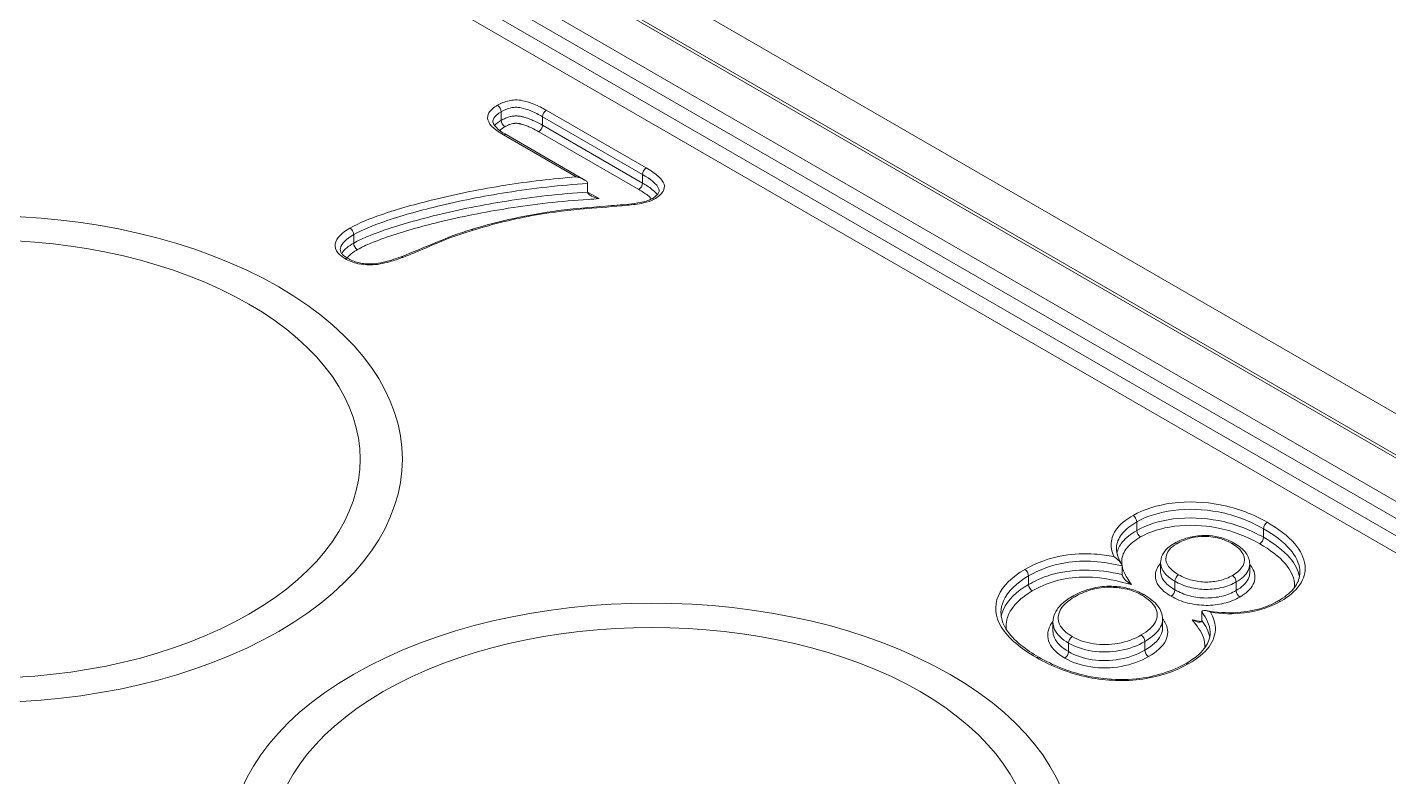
# Model space of a CAD drawing. Header units: inches. Extents: x 0.19 to 7.09, y 0.45 to 4.64.
# Drawn here: x 4.661 to 5.17, y 3.33 to 3.61 of the extents above; entities that cross this region are included whole.
import ezdxf

# ---------------------------------------------------------------- set-up
doc = ezdxf.new("R2010")
doc.units = ezdxf.units.IN
doc.header["$MEASUREMENT"] = 0

msp = doc.modelspace()

# ---------------------------------------------------------------- linework, layer by layer
at = {"color": 0, "linetype": 'Continuous', "lineweight": 0, "extrusion": (-1.66533e-16, 0.816497, 0.57735)}
for p, q in [((3.23024, 4.57025, -0.69193), (6.45915, 2.70604, -0.69193)), ((3.23221, 4.57045, -0.69193), (6.46112, 2.70624, -0.69193)), ((6.44523, 2.698, -0.69193), (3.21516, 4.56288, -0.69193)), ((3.21238, 4.55806, -0.69193), (6.44244, 2.69318, -0.69193)), ((6.44244, 2.68675, -0.69193), (3.21238, 4.55163, -0.69193)), ((3.2096, 4.54681, -0.69193), (6.43966, 2.68193, -0.69193)), ((6.89645, 2.47016, -0.69193), (3.33181, 4.5282, -0.69193)), ((4.83842, 3.5783, -0.69193), (4.83842, 3.57509, -0.69193)), ((4.89256, 3.5573, -0.69193), (4.85524, 3.57884, -0.69193)), ((4.85384, 3.57643, -0.69193), (4.89116, 3.55488, -0.69193)), ((4.85384, 3.57643, -0.69193), (4.85384, 3.57322, -0.69193)), ((4.89116, 3.55167, -0.69193), (4.85384, 3.57322, -0.69193)), ((4.8393, 3.56964, -0.69193), (4.86646, 3.55396, -0.69193)), ((4.86944, 3.5529, -0.69193), (4.84028, 3.56974, -0.69193)), ((4.85245, 3.57081, -0.69193), (4.88977, 3.54926, -0.69193)), ((4.89116, 3.55488, -0.69193), (4.89116, 3.55167, -0.69193)), ((4.87069, 3.55152, -0.69193), (4.87069, 3.5483, -0.69193)), ((4.87496, 3.54584, -0.69193), (4.87069, 3.5483, -0.69193)), ((4.78335, 3.53244, -0.69193), (4.78335, 3.52923, -0.69193)), ((5.07565, 3.42517, -0.69193), (5.07565, 3.42195, -0.69193)), ((5.12295, 3.42262, -0.69193), (5.12295, 3.41941, -0.69193)), ((5.07021, 3.40871, -0.69193), (5.07021, 3.40549, -0.69193)), ((5.08455, 3.40992, -0.69193), (5.08455, 3.40671, -0.69193)), ((5.11783, 3.4094, -0.69193), (5.11783, 3.40618, -0.69193)), ((5.03528, 3.405, -0.69193), (5.03528, 3.40179, -0.69193)), ((5.0899, 3.40302, -0.69193), (5.0899, 3.39981, -0.69193)), ((5.11277, 3.40276, -0.69193), (5.11277, 3.39954, -0.69193)), ((5.09994, 3.39154, -0.69193), (5.09994, 3.38832, -0.69193)), ((5.04435, 3.38774, -0.69193), (5.04435, 3.38452, -0.69193)), ((5.08528, 3.38884, -0.69193), (5.08528, 3.38563, -0.69193)), ((5.05018, 3.37994, -0.69193), (5.05018, 3.37673, -0.69193)), ((5.07869, 3.38054, -0.69193), (5.07869, 3.37732, -0.69193))]:
    msp.add_line(p, q, dxfattribs=at)
at = {"color": 0, "linetype": 'Continuous', "lineweight": 0}
for centre, major_axis, start_param, end_param in [((4.83703, 3.57911, -0.69193), (-0.00098, 0.0017), -2.356194, -0.785398), ((4.83982, 3.57428, -0.69193), (0.00098, -0.0017), -2.356194, -0.785398), ((4.8393, 3.56803, -0.69193), (0.00098, 0.0017), 0, 0.785398), ((4.64405, 3.4486, -0.69193), (0.15748, 0), -2.356194, 3.926991), ((4.64405, 3.4486, -0.69193), (0.14173, 0), -2.356194, 3.926991), ((4.78196, 3.53324, -0.69193), (-0.00098, 0.0017), -2.356194, -0.785398), ((4.78474, 3.52842, -0.69193), (0.00098, -0.0017), -2.356194, -0.785398), ((4.78008, 3.52187, -0.69193), (0.00098, 0.0017), 0.001012, 0.785398), ((5.07426, 3.42597, -0.69193), (-0.00098, 0.0017), -2.356194, -0.785398), ((5.07704, 3.42115, -0.69193), (0.00098, -0.0017), -2.356194, -0.785398), ((5.11119, 3.41546, -0.69193), (0.00098, 0.0017), 0.000743, 0.785398), ((5.03389, 3.40581, -0.69193), (-0.00098, 0.0017), -2.356194, -0.785398), ((5.09129, 3.40382, -0.69193), (-0.00098, -0.0017), -2.356194, -0.785398), ((5.11138, 3.40356, -0.69193), (-0.00098, 0.0017), -2.356194, -0.785398), ((4.8946, 3.30395, -0.69193), (0.15748, 0), -2.356194, 3.926991), ((5.03667, 3.40098, -0.69193), (0.00098, -0.0017), -2.356194, -0.785398), ((5.07756, 3.39619, -0.69193), (0.00098, 0.0017), 0.000733, 0.785398), ((4.8946, 3.30395, -0.69193), (0.14173, 0), -2.356194, 3.926991), ((5.05158, 3.38074, -0.69193), (-0.00098, -0.0017), -2.356194, -0.785398), ((5.0773, 3.38134, -0.69193), (-0.00098, 0.0017), -2.356194, -0.785398), ((5.03817, 3.37293, -0.69193), (0.00098, 0.0017), 0.006207, 0.785398)]:
    msp.add_ellipse(centre, major_axis=major_axis, ratio=0.57735, start_param=start_param, end_param=end_param, dxfattribs=at)
at = {"color": 0, "linetype": 'Continuous', "lineweight": 0, "extrusion": (-6.83926e-17, 1.03585e-16, -1)}
for centre, major_axis in [((4.85524, 3.57723, -0.69193), (0.00098, 0.0017)), ((4.85245, 3.57241, -0.69193), (-0.00098, -0.0017)), ((4.89256, 3.55569, -0.69193), (0.00098, 0.0017)), ((4.88977, 3.55087, -0.69193), (-0.00098, -0.0017))]:
    msp.add_ellipse(centre, major_axis=major_axis, ratio=0.57735, start_param=-2.356194, end_param=-0.785398, dxfattribs=at)
at = {"color": 0, "linetype": 'Continuous', "lineweight": 0, "extrusion": (1.68259e-16, 9.71445e-17, -1)}
msp.add_ellipse((4.89547, 3.54402, -0.69193), major_axis=(-0.00098, 0.0017), ratio=0.57735, start_param=0.004984, end_param=0.785398, dxfattribs=at)
at = {"color": 0, "linetype": 'Continuous', "lineweight": 0, "extrusion": (4.56936e-17, -4.19995e-17, -1)}
msp.add_ellipse((4.80173, 3.52233, -0.69193), major_axis=(-0.0007, 0.00184), ratio=0.449559, start_param=0.000482, end_param=0.702788, dxfattribs=at)
at = {"color": 0, "linetype": 'Continuous', "lineweight": 0, "extrusion": (2.77556e-17, 4.80741e-17, -1)}
msp.add_ellipse((5.12434, 3.42343, -0.69193), major_axis=(0.00098, 0.0017), ratio=0.57735, start_param=-2.356194, end_param=-0.785398, dxfattribs=at)
at = {"color": 0, "linetype": 'Continuous', "lineweight": 0, "extrusion": (1.84859e-16, 2.34926e-16, -1)}
for centre, start_param in [((5.09058, 3.41542, -0.69193), 0.006171), ((5.12946, 3.39395, -0.69193), 0.006331)]:
    msp.add_ellipse(centre, major_axis=(-0.00098, 0.0017), ratio=0.57735, start_param=start_param, end_param=0.785398, dxfattribs=at)
at = {"color": 0, "linetype": 'Continuous', "lineweight": 0, "extrusion": (-3.71854e-18, -6.19519e-17, -1)}
msp.add_ellipse((5.12155, 3.4186, -0.69193), major_axis=(-0.00098, -0.0017), ratio=0.57735, start_param=-2.356194, end_param=-0.785398, dxfattribs=at)
at = {"color": 0, "linetype": 'Continuous', "lineweight": 0, "extrusion": (-1.03585e-16, 6.83926e-17, -1)}
msp.add_ellipse((5.05248, 3.3956, -0.69193), major_axis=(-0.00098, 0.0017), ratio=0.57735, start_param=0.000705, end_param=0.785398, dxfattribs=at)
at = {"color": 0, "linetype": 'Continuous', "lineweight": 0, "extrusion": (-8.32667e-17, -1.44222e-16, -1)}
msp.add_ellipse((5.08851, 3.399, -0.69193), major_axis=(-0.00098, -0.0017), ratio=0.57735, start_param=-2.356194, end_param=-0.785398, dxfattribs=at)
at = {"color": 0, "linetype": 'Continuous', "lineweight": 0, "extrusion": (2.64407e-16, 1.52656e-16, -1)}
for centre in [(5.11417, 3.39874, -0.69193), (5.08008, 3.37652, -0.69193)]:
    msp.add_ellipse(centre, major_axis=(-0.00098, 0.0017), ratio=0.57735, start_param=-2.356194, end_param=-0.785398, dxfattribs=at)
at = {"color": 0, "linetype": 'Continuous', "lineweight": 0, "extrusion": (-8.87111e-17, 1.79415e-16, -1)}
msp.add_ellipse((5.04879, 3.37592, -0.69193), major_axis=(-0.00098, -0.0017), ratio=0.57735, start_param=-2.356194, end_param=-0.785398, dxfattribs=at)
at = {"color": 0, "linetype": 'Continuous', "lineweight": 0, "extrusion": (2.88444e-16, 1.66533e-16, -1)}
msp.add_ellipse((5.09505, 3.37064, -0.69193), major_axis=(-0.00098, 0.0017), ratio=0.57735, start_param=0.006309, end_param=0.785398, dxfattribs=at)
at = {"color": 0, "linetype": 'Continuous', "lineweight": 0}
for points, knots in [([(4.83703, 3.58071, -0.69193), (4.83563, 3.57991, -0.69193), (4.83355, 3.57823, -0.69193), (4.83324, 3.57615, -0.69193), (4.83404, 3.5731, -0.69193), (4.83658, 3.57121, -0.69193), (4.8393, 3.56964, -0.69193)], [0, 0, 0, 0, 0.01506964, 0.02637188, 0.02637188, 0.0556972, 0.0556972, 0.0556972, 0.0556972]), ([(4.83532, 3.57453, -0.69193), (4.83532, 3.575, -0.69193), (4.8357, 3.57636, -0.69193), (4.83718, 3.57758, -0.69193), (4.83842, 3.5783, -0.69193)], [-0.02269533, -0.02269533, -0.02269533, -0.02269533, -0.01506964, 0, 0, 0, 0]), ([(4.85524, 3.57884, -0.69193), (4.85379, 3.57968, -0.69193), (4.85109, 3.58107, -0.69193), (4.84796, 3.58211, -0.69193), (4.84559, 3.58262, -0.69193), (4.84381, 3.58278, -0.69193), (4.84033, 3.58233, -0.69193), (4.83827, 3.58143, -0.69193), (4.83703, 3.58071, -0.69193)], [0, 0, 0, 0, 0.01558742, 0.02727798, 0.02727798, 0.03489044, 0.04059979, 0.0539216, 0.0539216, 0.0539216, 0.0539216]), ([(4.83842, 3.5783, -0.69193), (4.83953, 3.57894, -0.69193), (4.8413, 3.57969, -0.69193), (4.84387, 3.58001, -0.69193), (4.84514, 3.57989, -0.69193), (4.84707, 3.57948, -0.69193), (4.84988, 3.57856, -0.69193), (4.85245, 3.57723, -0.69193), (4.85384, 3.57643, -0.69193)], [-0.0539216, -0.0539216, -0.0539216, -0.0539216, -0.04059979, -0.03489044, -0.02727798, -0.02727798, -0.01558742, 0, 0, 0, 0]), ([(4.83532, 3.57453, -0.69193), (4.83532, 3.57431, -0.69193), (4.83538, 3.57406, -0.69193), (4.83576, 3.5733, -0.69193), (4.8362, 3.57275, -0.69193), (4.83731, 3.57171, -0.69193), (4.83797, 3.5712, -0.69193), (4.8392, 3.57038, -0.69193), (4.83973, 3.57006, -0.69193), (4.84028, 3.56974, -0.69193)], [0, 0, 0, 0, 0.00247252, 0.00247252, 0.00601475, 0.00601475, 0.00946529, 0.00946529, 0.01184484, 0.01184484, 0.01184484, 0.01184484]), ([(4.85384, 3.57322, -0.69193), (4.85296, 3.57373, -0.69193), (4.85202, 3.57423, -0.69193), (4.85102, 3.57471, -0.69193), (4.85051, 3.57494, -0.69193), (4.85, 3.57517, -0.69193), (4.84946, 3.57539, -0.69193), (4.84892, 3.57561, -0.69193), (4.84836, 3.57582, -0.69193), (4.84776, 3.57601, -0.69193), (4.84746, 3.57611, -0.69193), (4.84716, 3.5762, -0.69193), (4.84684, 3.57628, -0.69193), (4.84668, 3.57633, -0.69193), (4.84652, 3.57637, -0.69193), (4.84636, 3.57641, -0.69193), (4.84619, 3.57645, -0.69193), (4.84605, 3.57648, -0.69193), (4.84584, 3.57653, -0.69193), (4.8457, 3.57656, -0.69193), (4.84555, 3.57659, -0.69193), (4.8454, 3.57661, -0.69193), (4.84525, 3.57664, -0.69193), (4.84509, 3.57666, -0.69193), (4.84493, 3.57667, -0.69193), (4.84478, 3.57669, -0.69193), (4.84461, 3.5767, -0.69193), (4.84445, 3.57671, -0.69193), (4.84429, 3.57672, -0.69193), (4.84413, 3.57673, -0.69193), (4.84397, 3.57673, -0.69193), (4.8438, 3.57672, -0.69193), (4.84364, 3.57672, -0.69193), (4.84348, 3.57671, -0.69193), (4.84332, 3.5767, -0.69193), (4.84316, 3.57669, -0.69193), (4.84301, 3.57667, -0.69193), (4.84239, 3.57661, -0.69193), (4.84185, 3.57649, -0.69193), (4.84136, 3.57635, -0.69193), (4.84087, 3.57621, -0.69193), (4.84043, 3.57606, -0.69193), (4.84003, 3.57589, -0.69193), (4.83943, 3.57564, -0.69193), (4.83891, 3.57537, -0.69193), (4.83842, 3.57509, -0.69193)], [0, 0, 0, 0, 0.0091598, 0.0091598, 0.0091598, 0.0137397, 0.0137397, 0.0137397, 0.01831961, 0.01831961, 0.01831961, 0.02060956, 0.02060956, 0.02060956, 0.02175453, 0.02175453, 0.02175453, 0.02289053, 0.02289053, 0.02289053, 0.0236669, 0.0236669, 0.0236669, 0.02443429, 0.02443429, 0.02443429, 0.02520169, 0.02520169, 0.02520169, 0.02596908, 0.02596908, 0.02596908, 0.02673647, 0.02673647, 0.02673647, 0.02750386, 0.02750386, 0.02750386, 0.03057344, 0.03057344, 0.03057344, 0.03364301, 0.03364301, 0.03364301, 0.03824736, 0.03824736, 0.03824736, 0.03824736]), ([(4.83982, 3.57268, -0.69193), (4.84024, 3.57292, -0.69193), (4.841, 3.57331, -0.69193), (4.8422, 3.57375, -0.69193), (4.84306, 3.57393, -0.69193), (4.84367, 3.57398, -0.69193), (4.84392, 3.57398, -0.69193), (4.84412, 3.57398, -0.69193), (4.84432, 3.57397, -0.69193), (4.84457, 3.57395, -0.69193), (4.84482, 3.57392, -0.69193), (4.84499, 3.57389, -0.69193), (4.84507, 3.57387, -0.69193), (4.84512, 3.57386, -0.69193), (4.84515, 3.57386, -0.69193), (4.84523, 3.57384, -0.69193), (4.84537, 3.57381, -0.69193), (4.84565, 3.57374, -0.69193), (4.84613, 3.57362, -0.69193), (4.84706, 3.57334, -0.69193), (4.84833, 3.57287, -0.69193), (4.85026, 3.57202, -0.69193), (4.8516, 3.5713, -0.69193), (4.85245, 3.57081, -0.69193)], [-0.03824736, -0.03824736, -0.03824736, -0.03824736, -0.03364301, -0.03057344, -0.02750386, -0.02673647, -0.02596908, -0.02558538, -0.02520169, -0.02443429, -0.0236669, -0.0232832, -0.02309136, -0.02299543, -0.02289951, -0.02289951, -0.02232702, -0.02175453, -0.02060956, -0.01831961, -0.0137397, -0.0091598, 0, 0, 0, 0]), ([(4.86646, 3.55396, -0.69193), (4.85753, 3.55326, -0.69193), (4.84865, 3.55225, -0.69193), (4.831, 3.54941, -0.69193), (4.8221, 3.54767, -0.69193), (4.80667, 3.54385, -0.69193), (4.79993, 3.54204, -0.69193), (4.78948, 3.53836, -0.69193), (4.78537, 3.53682, -0.69193), (4.78196, 3.53485, -0.69193)], [0.010245, 0.010245, 0.010245, 0.010245, 0.0788678, 0.0788678, 0.1497893, 0.1497893, 0.2062797, 0.2062797, 0.2430217, 0.2430217, 0.2430217, 0.2430217]), ([(4.86646, 3.55396, -0.69193), (4.86647, 3.55396, -0.69193), (4.86648, 3.55396, -0.69193), (4.86749, 3.55376, -0.69193), (4.86844, 3.55343, -0.69193), (4.86964, 3.55281, -0.69193), (4.87003, 3.55254, -0.69193), (4.87041, 3.55216, -0.69193), (4.87052, 3.55202, -0.69193), (4.87062, 3.55182, -0.69193), (4.87065, 3.55176, -0.69193), (4.87068, 3.55164, -0.69193), (4.87069, 3.55158, -0.69193), (4.87069, 3.55152, -0.69193)], [-0.00008184, -0.00008184, -0.00008184, -0.00008184, 0, 0, 0.00804382, 0.00804382, 0.01305304, 0.01305304, 0.01527835, 0.01527835, 0.01626347, 0.01626347, 0.01720583, 0.01720583, 0.01720583, 0.01720583]), ([(4.89116, 3.55488, -0.69193), (4.89401, 3.55324, -0.69193), (4.89668, 3.55133, -0.69193), (4.89725, 3.54942, -0.69193), (4.89733, 3.54918, -0.69193), (4.89736, 3.54894, -0.69193), (4.89737, 3.5487, -0.69193)], [-0.05928978, -0.05928978, -0.05928978, -0.05928978, -0.02737572, -0.02737572, -0.02737572, -0.02337028, -0.02337028, -0.02337028, -0.02337028]), ([(4.89547, 3.54563, -0.69193), (4.89692, 3.54646, -0.69193), (4.89913, 3.54819, -0.69193), (4.89946, 3.55035, -0.69193), (4.89888, 3.55225, -0.69193), (4.89706, 3.55448, -0.69193), (4.89425, 3.55632, -0.69193), (4.89256, 3.5573, -0.69193)], [0, 0, 0, 0, 0.01565018, 0.02738781, 0.02738781, 0.04106008, 0.05928978, 0.05928978, 0.05928978, 0.05928978]), ([(4.78335, 3.53244, -0.69193), (4.78651, 3.53426, -0.69193), (4.79057, 3.5358, -0.69193), (4.80081, 3.53941, -0.69193), (4.8075, 3.54122, -0.69193), (4.82278, 3.545, -0.69193), (4.8316, 3.54672, -0.69193), (4.85036, 3.54974, -0.69193), (4.8605, 3.55083, -0.69193), (4.87069, 3.55152, -0.69193)], [-0.2430217, -0.2430217, -0.2430217, -0.2430217, -0.2062797, -0.2062797, -0.1497893, -0.1497893, -0.0788678, -0.0788678, 0, 0, 0, 0]), ([(4.87069, 3.5483, -0.69193), (4.87069, 3.5483, -0.69193), (4.87069, 3.5483, -0.69193), (4.86053, 3.54762, -0.69193), (4.85035, 3.54652, -0.69193), (4.83162, 3.54351, -0.69193), (4.82277, 3.54179, -0.69193), (4.80757, 3.53802, -0.69193), (4.8009, 3.53623, -0.69193), (4.79267, 3.53333, -0.69193), (4.78878, 3.53188, -0.69193), (4.78508, 3.53022, -0.69193), (4.78335, 3.52923, -0.69193)], [-0.000009, -0.000009, -0.000009, -0.000009, 0, 0, 0.0773218, 0.0773218, 0.1469149, 0.1469149, 0.2019809, 0.2019809, 0.2191673, 0.2363537, 0.2363537, 0.2363537, 0.2363537]), ([(4.87496, 3.54584, -0.69193), (4.87494, 3.54584, -0.69193), (4.87493, 3.54584, -0.69193), (4.87391, 3.54605, -0.69193), (4.87292, 3.54639, -0.69193), (4.87167, 3.54705, -0.69193), (4.87133, 3.54731, -0.69193), (4.87097, 3.54766, -0.69193), (4.87087, 3.5478, -0.69193), (4.87076, 3.548, -0.69193), (4.87073, 3.54806, -0.69193), (4.8707, 3.54818, -0.69193), (4.87069, 3.54824, -0.69193), (4.87069, 3.5483, -0.69193)], [-0.009134257, -0.009134257, -0.009134257, -0.009134257, -0.009092099, -0.009092099, -0.005027134, -0.005027134, -0.002436569, -0.002436569, -0.0011302, -0.0011302, -0.00055224, -0.00055224, 0, 0, 0, 0]), ([(4.88977, 3.54926, -0.69193), (4.89097, 3.54857, -0.69193), (4.89271, 3.54746, -0.69193), (4.89411, 3.54619, -0.69193), (4.89451, 3.54574, -0.69193)], [-0.04366753, -0.04366753, -0.04366753, -0.04366753, -0.03073858, -0.02400557, -0.02400557, -0.02400557, -0.02400557]), ([(4.89667, 3.54735, -0.69193), (4.89661, 3.54744, -0.69193), (4.89605, 3.54816, -0.69193), (4.89434, 3.54972, -0.69193), (4.89241, 3.55095, -0.69193), (4.89116, 3.55167, -0.69193)], [0.02196674, 0.02196674, 0.02196674, 0.02196674, 0.02298121, 0.03073858, 0.04366753, 0.04366753, 0.04366753, 0.04366753]), ([(4.89449, 3.54573, -0.69193), (4.89501, 3.54602, -0.69193), (4.89549, 3.54634, -0.69193), (4.89627, 3.54695, -0.69193), (4.89659, 3.54725, -0.69193), (4.89715, 3.54792, -0.69193), (4.8973, 3.54824, -0.69193), (4.89736, 3.54856, -0.69193), (4.89736, 3.54863, -0.69193), (4.89736, 3.5487, -0.69193)], [0, 0, 0, 0, 0.002287465, 0.002287465, 0.004355658, 0.004355658, 0.007235273, 0.007235273, 0.008059901, 0.008059901, 0.008059901, 0.008059901]), ([(4.78474, 3.52681, -0.69193), (4.78634, 3.52774, -0.69193), (4.7899, 3.52934, -0.69193), (4.79372, 3.53076, -0.69193), (4.80182, 3.53361, -0.69193), (4.80839, 3.53538, -0.69193), (4.82348, 3.53912, -0.69193), (4.83223, 3.54082, -0.69193), (4.8508, 3.54381, -0.69193), (4.86084, 3.54488, -0.69193), (4.87226, 3.54566, -0.69193), (4.87361, 3.54575, -0.69193), (4.87496, 3.54584, -0.69193)], [-0.2363537, -0.2363537, -0.2363537, -0.2363537, -0.2191673, -0.2019809, -0.2019809, -0.1469149, -0.1469149, -0.0773218, -0.0773218, 0, 0, 0.0103208, 0.0103208, 0.0103208, 0.0103208]), ([(4.82737, 3.53437, -0.69193), (4.83762, 3.53744, -0.69193), (4.84855, 3.53989, -0.69193), (4.86558, 3.54217, -0.69193), (4.8715, 3.54258, -0.69193), (4.88029, 3.54329, -0.69193), (4.88321, 3.54351, -0.69193), (4.88756, 3.54395, -0.69193), (4.88902, 3.54414, -0.69193), (4.89116, 3.54456, -0.69193), (4.89188, 3.54473, -0.69193), (4.89329, 3.54516, -0.69193), (4.89398, 3.54543, -0.69193), (4.89449, 3.54572, -0.69193)], [0, 0, 0, 0, 0.03461918, 0.03461918, 0.05243277, 0.05243277, 0.06124566, 0.06124566, 0.06570639, 0.06570639, 0.06805488, 0.06805488, 0.07053868, 0.07053868, 0.07053868, 0.07053868]), ([(4.82793, 3.53409, -0.69193), (4.83547, 3.53635, -0.69193), (4.84332, 3.53839, -0.69193), (4.85773, 3.5408, -0.69193), (4.86399, 3.54167, -0.69193), (4.87535, 3.54251, -0.69193), (4.88037, 3.54291, -0.69193), (4.88744, 3.54355, -0.69193), (4.89106, 3.54399, -0.69193), (4.89436, 3.54499, -0.69193), (4.89547, 3.54563, -0.69193)], [0.0000166, 0.0000166, 0.0000166, 0.0000166, 0.0646981, 0.0646981, 0.1133813, 0.1133813, 0.15198, 0.15198, 0.1678999, 0.1798398, 0.1798398, 0.1798398, 0.1798398]), ([(4.78196, 3.53485, -0.69193), (4.77916, 3.53324, -0.69193), (4.77675, 3.53121, -0.69193), (4.77627, 3.52777, -0.69193), (4.77689, 3.52573, -0.69193), (4.77903, 3.52409, -0.69193), (4.78008, 3.52348, -0.69193)], [0, 0, 0, 0, 0.03015203, 0.03015203, 0.04522327, 0.0565267, 0.0565267, 0.0565267, 0.0565267]), ([(4.77836, 3.52675, -0.69193), (4.77836, 3.52691, -0.69193), (4.77837, 3.52706, -0.69193), (4.77866, 3.52912, -0.69193), (4.78073, 3.53093, -0.69193), (4.78335, 3.53244, -0.69193)], [-0.03254613, -0.03254613, -0.03254613, -0.03254613, -0.03015203, -0.03015203, 0, 0, 0, 0]), ([(4.80173, 3.52393, -0.69193), (4.80462, 3.52503, -0.69193), (4.80741, 3.52622, -0.69193), (4.81305, 3.52865, -0.69193), (4.81594, 3.52987, -0.69193), (4.82178, 3.53217, -0.69193), (4.82485, 3.53315, -0.69193), (4.82793, 3.53409, -0.69193)], [0, 0, 0, 0, 0.02636096, 0.02636096, 0.05361679, 0.05361679, 0.08019818, 0.08019818, 0.08019818, 0.08019818]), ([(4.77836, 3.52675, -0.69193), (4.77836, 3.52645, -0.69193), (4.77842, 3.52616, -0.69193), (4.77871, 3.52557, -0.69193), (4.77892, 3.52527, -0.69193), (4.77962, 3.52454, -0.69193), (4.78019, 3.5241, -0.69193), (4.78091, 3.52367, -0.69193), (4.78098, 3.52362, -0.69193), (4.78106, 3.52358, -0.69193)], [0, 0, 0, 0, 0.002654277, 0.002654277, 0.004944081, 0.004944081, 0.007952442, 0.007952442, 0.008281331, 0.008281331, 0.008281331, 0.008281331]), ([(4.78008, 3.52348, -0.69193), (4.78149, 3.52267, -0.69193), (4.78441, 3.52147, -0.69193), (4.78792, 3.5211, -0.69193), (4.79199, 3.52112, -0.69193), (4.79628, 3.52201, -0.69193), (4.80014, 3.52333, -0.69193), (4.80173, 3.52393, -0.69193)], [0, 0, 0, 0, 0.01516109, 0.0265319, 0.0265319, 0.04591249, 0.06044514, 0.06044514, 0.06044514, 0.06044514]), ([(4.78091, 3.52367, -0.69193), (4.78106, 3.52389, -0.69193), (4.782, 3.52507, -0.69193), (4.78346, 3.52607, -0.69193), (4.78474, 3.52681, -0.69193)], [-0.01696268, -0.01696268, -0.01696268, -0.01696268, -0.01384305, 0, 0, 0, 0]), ([(4.78106, 3.52358, -0.69193), (4.78219, 3.52293, -0.69193), (4.78355, 3.52235, -0.69193), (4.78569, 3.52182, -0.69193), (4.78634, 3.5217, -0.69193), (4.78808, 3.52148, -0.69193), (4.7892, 3.52144, -0.69193), (4.79136, 3.52155, -0.69193), (4.79242, 3.5217, -0.69193), (4.79484, 3.52217, -0.69193), (4.79618, 3.52253, -0.69193), (4.7987, 3.52331, -0.69193), (4.79988, 3.52373, -0.69193), (4.80103, 3.52417, -0.69193)], [0, 0, 0, 0, 0.00501318, 0.00501318, 0.00707397, 0.00707397, 0.01035708, 0.01035708, 0.01359802, 0.01359802, 0.01803407, 0.01803407, 0.02220961, 0.02220961, 0.02220961, 0.02220961]), ([(5.12434, 3.42503, -0.69193), (5.11938, 3.4279, -0.69193), (5.11347, 3.43029, -0.69193), (5.10101, 3.43265, -0.69193), (5.09475, 3.43298, -0.69193), (5.08333, 3.43144, -0.69193), (5.07819, 3.42985, -0.69193), (5.07426, 3.42758, -0.69193)], [0, 0, 0, 0, 0.0534267, 0.0534267, 0.099465, 0.099465, 0.1418956, 0.1418956, 0.1418956, 0.1418956]), ([(5.07426, 3.42758, -0.69193), (5.07204, 3.4263, -0.69193), (5.06814, 3.42335, -0.69193), (5.06555, 3.41786, -0.69193), (5.06631, 3.41409, -0.69193), (5.06713, 3.41222, -0.69193)], [0, 0, 0, 0, 0.02389199, 0.04778398, 0.07310804, 0.07310804, 0.07310804, 0.07310804]), ([(5.07565, 3.42517, -0.69193), (5.07933, 3.42729, -0.69193), (5.08409, 3.42877, -0.69193), (5.0948, 3.43022, -0.69193), (5.10066, 3.42991, -0.69193), (5.1125, 3.42767, -0.69193), (5.11815, 3.42539, -0.69193), (5.12295, 3.42262, -0.69193)], [-0.1418956, -0.1418956, -0.1418956, -0.1418956, -0.099465, -0.099465, -0.0534267, -0.0534267, 0, 0, 0, 0]), ([(5.12295, 3.41941, -0.69193), (5.11828, 3.4221, -0.69193), (5.11257, 3.42443, -0.69193), (5.10081, 3.42667, -0.69193), (5.09486, 3.427, -0.69193), (5.08417, 3.42557, -0.69193), (5.07934, 3.42408, -0.69193), (5.07565, 3.42195, -0.69193)], [0, 0, 0, 0, 0.0485578, 0.0485578, 0.0891409, 0.0891409, 0.1261883, 0.1261883, 0.1261883, 0.1261883]), ([(5.06807, 3.41514, -0.69193), (5.06807, 3.41551, -0.69193), (5.06822, 3.41757, -0.69193), (5.06994, 3.42121, -0.69193), (5.07356, 3.42396, -0.69193), (5.07565, 3.42517, -0.69193)], [-0.05306224, -0.05306224, -0.05306224, -0.05306224, -0.04778398, -0.02389199, 0, 0, 0, 0]), ([(5.07565, 3.42195, -0.69193), (5.07351, 3.42071, -0.69193), (5.07007, 3.41809, -0.69193), (5.06854, 3.41493, -0.69193), (5.06824, 3.41351, -0.69193)], [0, 0, 0, 0, 0.02170269, 0.03877568, 0.03877568, 0.03877568, 0.03877568]), ([(5.07704, 3.41954, -0.69193), (5.08048, 3.42152, -0.69193), (5.08492, 3.4229, -0.69193), (5.09494, 3.42424, -0.69193), (5.10045, 3.42393, -0.69193), (5.11164, 3.42181, -0.69193), (5.11705, 3.4196, -0.69193), (5.12155, 3.417, -0.69193)], [-0.1261883, -0.1261883, -0.1261883, -0.1261883, -0.0891409, -0.0891409, -0.0485578, -0.0485578, 0, 0, 0, 0]), ([(5.12295, 3.42262, -0.69193), (5.12692, 3.42033, -0.69193), (5.13049, 3.41773, -0.69193), (5.13289, 3.41486, -0.69193), (5.13489, 3.41247, -0.69193), (5.13626, 3.40987, -0.69193), (5.13649, 3.40725, -0.69193), (5.13651, 3.40695, -0.69193), (5.13653, 3.40664, -0.69193), (5.13653, 3.40634, -0.69193)], [-0.14535665, -0.14535665, -0.14535665, -0.14535665, -0.10138659, -0.10138659, -0.10138659, -0.06466885, -0.06466885, -0.06466885, -0.06044103, -0.06044103, -0.06044103, -0.06044103]), ([(5.12946, 3.39556, -0.69193), (5.13242, 3.39727, -0.69193), (5.13486, 3.39934, -0.69193), (5.13804, 3.40388, -0.69193), (5.13867, 3.40643, -0.69193), (5.13821, 3.4117, -0.69193), (5.13676, 3.41445, -0.69193), (5.13214, 3.41997, -0.69193), (5.12842, 3.42267, -0.69193), (5.12434, 3.42503, -0.69193)], [0, 0, 0, 0, 0.0319015, 0.0319015, 0.0646105, 0.0646105, 0.1013195, 0.1013195, 0.1453566, 0.1453566, 0.1453566, 0.1453566]), ([(5.07012, 3.40912, -0.69193), (5.07004, 3.40966, -0.69193), (5.06993, 3.41185, -0.69193), (5.07147, 3.41569, -0.69193), (5.07503, 3.41838, -0.69193), (5.07704, 3.41954, -0.69193)], [-0.05052932, -0.05052932, -0.05052932, -0.05052932, -0.04340538, -0.02170269, 0, 0, 0, 0]), ([(5.08455, 3.4099, -0.69193), (5.08455, 3.41089, -0.69193), (5.08479, 3.4119, -0.69193), (5.08568, 3.41377, -0.69193), (5.08637, 3.41467, -0.69193), (5.08792, 3.41606, -0.69193), (5.08873, 3.41662, -0.69193), (5.0896, 3.41713, -0.69193)], [0, 0, 0, 0, 0.0042089, 0.0042089, 0.00849783, 0.00849783, 0.01208862, 0.01208862, 0.01208862, 0.01208862]), ([(5.09129, 3.40543, -0.69193), (5.09012, 3.40611, -0.69193), (5.08836, 3.40738, -0.69193), (5.08685, 3.40946, -0.69193), (5.08654, 3.41075, -0.69193), (5.08649, 3.41259, -0.69193), (5.08724, 3.4147, -0.69193), (5.08949, 3.4164, -0.69193), (5.09058, 3.41703, -0.69193)], [0, 0, 0, 0, 0.01266783, 0.02111306, 0.02955828, 0.02955828, 0.04524582, 0.05701147, 0.05701147, 0.05701147, 0.05701147]), ([(5.0896, 3.41713, -0.69193), (5.09133, 3.41813, -0.69193), (5.09337, 3.41898, -0.69193), (5.09743, 3.41991, -0.69193), (5.09943, 3.42012, -0.69193), (5.10304, 3.42006, -0.69193), (5.10472, 3.41986, -0.69193), (5.10776, 3.41915, -0.69193), (5.10918, 3.41865, -0.69193), (5.11105, 3.41778, -0.69193), (5.11162, 3.41748, -0.69193), (5.11216, 3.41717, -0.69193)], [0, 0, 0, 0, 0.00712549, 0.00712549, 0.01299576, 0.01299576, 0.01796919, 0.01796919, 0.02277196, 0.02277196, 0.02502176, 0.02502176, 0.02502176, 0.02502176]), ([(5.09058, 3.41703, -0.69193), (5.09213, 3.41793, -0.69193), (5.09534, 3.41928, -0.69193), (5.09922, 3.41972, -0.69193), (5.10197, 3.41973, -0.69193), (5.10421, 3.41959, -0.69193), (5.10781, 3.41875, -0.69193), (5.11002, 3.41774, -0.69193), (5.11119, 3.41707, -0.69193)], [0, 0, 0, 0, 0.01673562, 0.02928734, 0.02928734, 0.03766754, 0.04604774, 0.05861804, 0.05861804, 0.05861804, 0.05861804]), ([(5.11119, 3.41707, -0.69193), (5.11309, 3.41597, -0.69193), (5.11462, 3.41463, -0.69193), (5.116, 3.41176, -0.69193), (5.11602, 3.4103, -0.69193), (5.11464, 3.40751, -0.69193), (5.11319, 3.40621, -0.69193), (5.11138, 3.40517, -0.69193)], [0, 0, 0, 0, 0.02052879, 0.02052879, 0.0389998, 0.0389998, 0.05851499, 0.05851499, 0.05851499, 0.05851499]), ([(5.11217, 3.41716, -0.69193), (5.11387, 3.41618, -0.69193), (5.11535, 3.415, -0.69193), (5.11682, 3.41299, -0.69193), (5.11718, 3.41232, -0.69193), (5.11767, 3.41091, -0.69193), (5.11781, 3.41015, -0.69193), (5.11781, 3.40939, -0.69193)], [0, 0, 0, 0, 0.0069752, 0.0069752, 0.01000548, 0.01000548, 0.01320039, 0.01320039, 0.01320039, 0.01320039]), ([(5.12155, 3.417, -0.69193), (5.12533, 3.41482, -0.69193), (5.12879, 3.41232, -0.69193), (5.13299, 3.40731, -0.69193), (5.1343, 3.40486, -0.69193), (5.13457, 3.40182, -0.69193), (5.13457, 3.40125, -0.69193), (5.13452, 3.40069, -0.69193)], [-0.12975233, -0.12975233, -0.12975233, -0.12975233, -0.08903924, -0.08903924, -0.05630228, -0.05630228, -0.0489622, -0.0489622, -0.0489622, -0.0489622]), ([(5.13639, 3.40479, -0.69193), (5.13598, 3.40719, -0.69193), (5.13468, 3.40951, -0.69193), (5.13289, 3.41165, -0.69193), (5.13043, 3.41458, -0.69193), (5.12684, 3.41716, -0.69193), (5.12295, 3.41941, -0.69193)], [0.05936797, 0.05936797, 0.05936797, 0.05936797, 0.08898252, 0.08898252, 0.08898252, 0.12975233, 0.12975233, 0.12975233, 0.12975233]), ([(5.06713, 3.41222, -0.69193), (5.06479, 3.41267, -0.69193), (5.05862, 3.41352, -0.69193), (5.04627, 3.41302, -0.69193), (5.03795, 3.40976, -0.69193), (5.03389, 3.40741, -0.69193)], [0.01050652, 0.01050652, 0.01050652, 0.01050652, 0.02919948, 0.05839896, 0.10219818, 0.10219818, 0.10219818, 0.10219818]), ([(5.03528, 3.405, -0.69193), (5.03918, 3.40725, -0.69193), (5.04699, 3.41029, -0.69193), (5.05975, 3.41081, -0.69193), (5.06684, 3.40956, -0.69193), (5.07021, 3.40871, -0.69193)], [-0.1021982, -0.1021982, -0.1021982, -0.1021982, -0.058399, -0.0291995, 0, 0, 0, 0]), ([(5.06713, 3.41222, -0.69193), (5.06713, 3.41221, -0.69193), (5.06714, 3.41221, -0.69193), (5.0678, 3.4118, -0.69193), (5.06852, 3.41121, -0.69193), (5.06943, 3.41023, -0.69193), (5.06971, 3.40987, -0.69193), (5.06999, 3.4094, -0.69193), (5.07007, 3.40925, -0.69193), (5.07015, 3.40902, -0.69193), (5.07017, 3.40895, -0.69193), (5.0702, 3.40882, -0.69193), (5.07021, 3.40876, -0.69193), (5.07021, 3.40871, -0.69193)], [-0.01048382, -0.01048382, -0.01048382, -0.01048382, -0.01043075, -0.01043075, -0.00527005, -0.00527005, -0.00239022, -0.00239022, -0.00110074, -0.00110074, -0.00053567, -0.00053567, 0, 0, 0, 0]), ([(5.06807, 3.41514, -0.69193), (5.06807, 3.41353, -0.69193), (5.06861, 3.41185, -0.69193), (5.06964, 3.40999, -0.69193), (5.06976, 3.40979, -0.69193), (5.06988, 3.40959, -0.69193)], [0, 0, 0, 0, 0.00980103, 0.00980103, 0.01098746, 0.01098746, 0.01098746, 0.01098746]), ([(5.03389, 3.40741, -0.69193), (5.0292, 3.40471, -0.69193), (5.02565, 3.40132, -0.69193), (5.02229, 3.39378, -0.69193), (5.02286, 3.38972, -0.69193), (5.02766, 3.38163, -0.69193), (5.03254, 3.37778, -0.69193), (5.03817, 3.37453, -0.69193)], [0, 0, 0, 0, 0.0505456, 0.0505456, 0.1019285, 0.1019285, 0.1625619, 0.1625619, 0.1625619, 0.1625619]), ([(5.07021, 3.40549, -0.69193), (5.06161, 3.40766, -0.69193), (5.05049, 3.40789, -0.69193), (5.04219, 3.40497, -0.69193), (5.03964, 3.40408, -0.69193), (5.03734, 3.40298, -0.69193), (5.03528, 3.40179, -0.69193)], [-0.00003912, -0.00003912, -0.00003912, -0.00003912, 0.06907346, 0.06907346, 0.06907346, 0.0902844, 0.0902844, 0.0902844, 0.0902844]), ([(5.07363, 3.40178, -0.69193), (5.0731, 3.40261, -0.69193), (5.07258, 3.40344, -0.69193), (5.07118, 3.40567, -0.69193), (5.07051, 3.40713, -0.69193), (5.07021, 3.40861, -0.69193)], [-0.08402218, -0.08402218, -0.08402218, -0.08402218, -0.0723423, -0.0723423, -0.05278244, -0.05278244, -0.05278244, -0.05278244]), ([(5.07363, 3.40178, -0.69193), (5.07362, 3.40178, -0.69193), (5.07361, 3.40179, -0.69193), (5.0728, 3.40229, -0.69193), (5.072, 3.40293, -0.69193), (5.07102, 3.40393, -0.69193), (5.07072, 3.40429, -0.69193), (5.07045, 3.40474, -0.69193), (5.07035, 3.40491, -0.69193), (5.07026, 3.40517, -0.69193), (5.07024, 3.40524, -0.69193), (5.07021, 3.40537, -0.69193), (5.07021, 3.40543, -0.69193), (5.07021, 3.40549, -0.69193)], [-0.00009079, -0.00009079, -0.00009079, -0.00009079, 0, 0, 0.00899257, 0.00899257, 0.01432841, 0.01432841, 0.01590963, 0.01590963, 0.01648723, 0.01648723, 0.01703914, 0.01703914, 0.01703914, 0.01703914]), ([(5.08455, 3.40972, -0.69193), (5.08446, 3.40962, -0.69193), (5.08315, 3.40814, -0.69193), (5.08255, 3.40647, -0.69193), (5.08262, 3.40372, -0.69193), (5.08361, 3.40087, -0.69193), (5.08654, 3.39853, -0.69193), (5.08851, 3.39739, -0.69193)], [-0.05898941, -0.05898941, -0.05898941, -0.05898941, -0.0574631, -0.03722903, -0.03722903, -0.02127373, 0, 0, 0, 0]), ([(5.08455, 3.4099, -0.69193), (5.08455, 3.40986, -0.69193), (5.08456, 3.40981, -0.69193), (5.08458, 3.40904, -0.69193), (5.08493, 3.40755, -0.69193), (5.08667, 3.40516, -0.69193), (5.08862, 3.40376, -0.69193), (5.0899, 3.40302, -0.69193)], [-0.03007944, -0.03007944, -0.03007944, -0.03007944, -0.02955828, -0.02955828, -0.02111306, -0.01266783, 0, 0, 0, 0]), ([(5.0899, 3.39981, -0.69193), (5.08807, 3.40086, -0.69193), (5.08545, 3.40297, -0.69193), (5.08458, 3.40548, -0.69193), (5.08456, 3.40661, -0.69193), (5.08455, 3.40666, -0.69193), (5.08455, 3.40671, -0.69193)], [0, 0, 0, 0, 0.02127373, 0.03722903, 0.03722903, 0.03793896, 0.03793896, 0.03793896, 0.03793896]), ([(5.11138, 3.40517, -0.69193), (5.11003, 3.40439, -0.69193), (5.10843, 3.40372, -0.69193), (5.10506, 3.40292, -0.69193), (5.1033, 3.4027, -0.69193), (5.09975, 3.40273, -0.69193), (5.09795, 3.40299, -0.69193), (5.09443, 3.40388, -0.69193), (5.09273, 3.4046, -0.69193), (5.09129, 3.40543, -0.69193)], [0, 0, 0, 0, 0.01450878, 0.01450878, 0.02777778, 0.02777778, 0.04146611, 0.04146611, 0.05697754, 0.05697754, 0.05697754, 0.05697754]), ([(5.11277, 3.40276, -0.69193), (5.11477, 3.40391, -0.69193), (5.11643, 3.40539, -0.69193), (5.11762, 3.40779, -0.69193), (5.11781, 3.40859, -0.69193), (5.11781, 3.40939, -0.69193)], [-0.05851499, -0.05851499, -0.05851499, -0.05851499, -0.0389998, -0.0389998, -0.02987697, -0.02987697, -0.02987697, -0.02987697]), ([(5.11782, 3.40618, -0.69193), (5.11782, 3.40538, -0.69193), (5.11763, 3.40459, -0.69193), (5.11645, 3.4022, -0.69193), (5.11486, 3.40075, -0.69193), (5.11277, 3.39954, -0.69193)], [0.03768488, 0.03768488, 0.03768488, 0.03768488, 0.04958673, 0.04958673, 0.07414236, 0.07414236, 0.07414236, 0.07414236]), ([(5.11417, 3.39713, -0.69193), (5.11644, 3.39845, -0.69193), (5.11824, 3.40008, -0.69193), (5.12001, 3.40365, -0.69193), (5.11998, 3.40553, -0.69193), (5.11882, 3.40796, -0.69193), (5.11837, 3.40861, -0.69193), (5.11783, 3.40922, -0.69193)], [-0.07414236, -0.07414236, -0.07414236, -0.07414236, -0.04958673, -0.04958673, -0.02566965, -0.02566965, -0.01654886, -0.01654886, -0.01654886, -0.01654886]), ([(5.12848, 3.39566, -0.69193), (5.13075, 3.39697, -0.69193), (5.13266, 3.39849, -0.69193), (5.13533, 3.40159, -0.69193), (5.13609, 3.40316, -0.69193), (5.13648, 3.40527, -0.69193), (5.13653, 3.4058, -0.69193), (5.13653, 3.40634, -0.69193)], [0, 0, 0, 0, 0.0098475, 0.0098475, 0.01934964, 0.01934964, 0.02254555, 0.02254555, 0.02254555, 0.02254555]), ([(5.02493, 3.39136, -0.69193), (5.02496, 3.39282, -0.69193), (5.02526, 3.39427, -0.69193), (5.02589, 3.39569, -0.69193), (5.02746, 3.39922, -0.69193), (5.0308, 3.40241, -0.69193), (5.03528, 3.405, -0.69193)], [-0.07092575, -0.07092575, -0.07092575, -0.07092575, -0.05060261, -0.05060261, -0.05060261, 0, 0, 0, 0]), ([(5.03528, 3.40179, -0.69193), (5.0309, 3.39926, -0.69193), (5.02747, 3.39604, -0.69193), (5.02589, 3.39247, -0.69193), (5.0255, 3.39161, -0.69193), (5.02524, 3.39073, -0.69193), (5.02508, 3.38984, -0.69193)], [0, 0, 0, 0, 0.0450096, 0.0450096, 0.0450096, 0.05596004, 0.05596004, 0.05596004, 0.05596004]), ([(5.03667, 3.39938, -0.69193), (5.03919, 3.40083, -0.69193), (5.04489, 3.40344, -0.69193), (5.05671, 3.40522, -0.69193), (5.06508, 3.40394, -0.69193), (5.07082, 3.40249, -0.69193), (5.07222, 3.40213, -0.69193), (5.07363, 3.40178, -0.69193)], [-0.0902844, -0.0902844, -0.0902844, -0.0902844, -0.0631991, -0.0361138, 0, 0, 0.0116799, 0.0116799, 0.0116799, 0.0116799]), ([(5.05151, 3.3973, -0.69193), (5.05274, 3.39801, -0.69193), (5.05407, 3.39868, -0.69193), (5.05675, 3.39973, -0.69193), (5.05809, 3.40015, -0.69193), (5.0616, 3.40095, -0.69193), (5.06392, 3.40118, -0.69193), (5.06802, 3.40109, -0.69193), (5.06988, 3.4009, -0.69193), (5.07353, 3.40012, -0.69193), (5.07532, 3.3995, -0.69193), (5.07748, 3.39848, -0.69193), (5.07802, 3.3982, -0.69193), (5.07854, 3.3979, -0.69193)], [0, 0, 0, 0, 0.00512817, 0.00512817, 0.00959908, 0.00959908, 0.01638431, 0.01638431, 0.02192446, 0.02192446, 0.02796451, 0.02796451, 0.03009948, 0.03009948, 0.03009948, 0.03009948]), ([(5.05248, 3.3972, -0.69193), (5.05423, 3.39821, -0.69193), (5.05703, 3.3995, -0.69193), (5.06165, 3.40058, -0.69193), (5.06415, 3.40078, -0.69193), (5.06747, 3.40077, -0.69193), (5.07198, 3.40035, -0.69193), (5.07576, 3.39884, -0.69193), (5.07756, 3.3978, -0.69193)], [0, 0, 0, 0, 0.01881759, 0.02688227, 0.03763518, 0.03763518, 0.05215289, 0.07150983, 0.07150983, 0.07150983, 0.07150983]), ([(5.0899, 3.40302, -0.69193), (5.09148, 3.40211, -0.69193), (5.09339, 3.4013, -0.69193), (5.09735, 3.40029, -0.69193), (5.09944, 3.39998, -0.69193), (5.10354, 3.39996, -0.69193), (5.1056, 3.40021, -0.69193), (5.10946, 3.40113, -0.69193), (5.11128, 3.4019, -0.69193), (5.11277, 3.40276, -0.69193)], [-0.05697754, -0.05697754, -0.05697754, -0.05697754, -0.04146611, -0.04146611, -0.02777778, -0.02777778, -0.01450878, -0.01450878, 0, 0, 0, 0]), ([(5.02705, 3.38491, -0.69193), (5.02675, 3.38681, -0.69193), (5.02696, 3.38873, -0.69193), (5.02927, 3.39392, -0.69193), (5.03249, 3.39696, -0.69193), (5.03667, 3.39938, -0.69193)], [-0.07007715, -0.07007715, -0.07007715, -0.07007715, -0.04504437, -0.04504437, 0, 0, 0, 0]), ([(5.04437, 3.38772, -0.69193), (5.04437, 3.38893, -0.69193), (5.04466, 3.39014, -0.69193), (5.04576, 3.39242, -0.69193), (5.04661, 3.3935, -0.69193), (5.04873, 3.39552, -0.69193), (5.05005, 3.39646, -0.69193), (5.0515, 3.3973, -0.69193)], [0, 0, 0, 0, 0.00525154, 0.00525154, 0.01073263, 0.01073263, 0.01674829, 0.01674829, 0.01674829, 0.01674829]), ([(5.05158, 3.38235, -0.69193), (5.04938, 3.38362, -0.69193), (5.04768, 3.3852, -0.69193), (5.04608, 3.38865, -0.69193), (5.04618, 3.39047, -0.69193), (5.04803, 3.39409, -0.69193), (5.05005, 3.3958, -0.69193), (5.05248, 3.3972, -0.69193)], [0, 0, 0, 0, 0.023714, 0.023714, 0.04682404, 0.04682404, 0.07304393, 0.07304393, 0.07304393, 0.07304393]), ([(5.07756, 3.3978, -0.69193), (5.07986, 3.39647, -0.69193), (5.0817, 3.39486, -0.69193), (5.0835, 3.39138, -0.69193), (5.08351, 3.38958, -0.69193), (5.08171, 3.38601, -0.69193), (5.0797, 3.38433, -0.69193), (5.0773, 3.38295, -0.69193)], [0, 0, 0, 0, 0.02479588, 0.02479588, 0.04756523, 0.04756523, 0.07339798, 0.07339798, 0.07339798, 0.07339798]), ([(5.07854, 3.3979, -0.69193), (5.08054, 3.39675, -0.69193), (5.08227, 3.39536, -0.69193), (5.08402, 3.39305, -0.69193), (5.08447, 3.39229, -0.69193), (5.08509, 3.39063, -0.69193), (5.08525, 3.38973, -0.69193), (5.08525, 3.38884, -0.69193)], [0, 0, 0, 0, 0.00822932, 0.00822932, 0.01186809, 0.01186809, 0.01570592, 0.01570592, 0.01570592, 0.01570592]), ([(5.08851, 3.39739, -0.69193), (5.09029, 3.39637, -0.69193), (5.0924, 3.39548, -0.69193), (5.09684, 3.39435, -0.69193), (5.09918, 3.39403, -0.69193), (5.10378, 3.394, -0.69193), (5.10609, 3.39427, -0.69193), (5.11041, 3.39531, -0.69193), (5.11246, 3.39615, -0.69193), (5.11417, 3.39713, -0.69193)], [-0.07258417, -0.07258417, -0.07258417, -0.07258417, -0.05339664, -0.05339664, -0.03568961, -0.03568961, -0.01839703, -0.01839703, 0, 0, 0, 0]), ([(5.11277, 3.39954, -0.69193), (5.11122, 3.39865, -0.69193), (5.1094, 3.3979, -0.69193), (5.10743, 3.39743, -0.69193), (5.10556, 3.39698, -0.69193), (5.10354, 3.39674, -0.69193), (5.10153, 3.39676, -0.69193), (5.09948, 3.39677, -0.69193), (5.09742, 3.39706, -0.69193), (5.09551, 3.39754, -0.69193), (5.09344, 3.39807, -0.69193), (5.09154, 3.39886, -0.69193), (5.0899, 3.39981, -0.69193)], [0, 0, 0, 0, 0.01835927, 0.01835927, 0.01835927, 0.03570802, 0.03570802, 0.03570802, 0.05343173, 0.05343173, 0.05343173, 0.07258417, 0.07258417, 0.07258417, 0.07258417]), ([(5.10135, 3.39208, -0.69193), (5.10518, 3.39142, -0.69193), (5.10931, 3.3911, -0.69193), (5.11487, 3.39145, -0.69193), (5.11644, 3.39164, -0.69193), (5.12035, 3.39235, -0.69193), (5.12264, 3.39302, -0.69193), (5.12605, 3.39438, -0.69193), (5.12732, 3.39499, -0.69193), (5.12848, 3.39566, -0.69193)], [0, 0, 0, 0, 0.01202172, 0.01202172, 0.01677896, 0.01677896, 0.02435753, 0.02435753, 0.02937615, 0.02937615, 0.02937615, 0.02937615]), ([(5.10321, 3.39141, -0.69193), (5.10734, 3.39085, -0.69193), (5.11166, 3.3907, -0.69193), (5.121, 3.39183, -0.69193), (5.12576, 3.39342, -0.69193), (5.12946, 3.39556, -0.69193)], [0.01031872, 0.01031872, 0.01031872, 0.01031872, 0.04247373, 0.04247373, 0.08233366, 0.08233366, 0.08233366, 0.08233366]), ([(5.02496, 3.39136, -0.69193), (5.02496, 3.38934, -0.69193), (5.02561, 3.38727, -0.69193), (5.0281, 3.38317, -0.69193), (5.03005, 3.3811, -0.69193), (5.03439, 3.37758, -0.69193), (5.03668, 3.37606, -0.69193), (5.03914, 3.37463, -0.69193)], [0, 0, 0, 0, 0.01190731, 0.01190731, 0.02435041, 0.02435041, 0.03489621, 0.03489621, 0.03489621, 0.03489621]), ([(5.09505, 3.37225, -0.69193), (5.09819, 3.37406, -0.69193), (5.10089, 3.37622, -0.69193), (5.1043, 3.38083, -0.69193), (5.1051, 3.38333, -0.69193), (5.1049, 3.38769, -0.69193), (5.10424, 3.38959, -0.69193), (5.1032, 3.39141, -0.69193)], [0, 0, 0, 0, 0.03381864, 0.03381864, 0.06615494, 0.06615494, 0.09124318, 0.09124318, 0.09124318, 0.09124318]), ([(5.1032, 3.39141, -0.69193), (5.10319, 3.39142, -0.69193), (5.10319, 3.39142, -0.69193), (5.10247, 3.3918, -0.69193), (5.10171, 3.39205, -0.69193), (5.10076, 3.39215, -0.69193), (5.10047, 3.39212, -0.69193), (5.10017, 3.39198, -0.69193), (5.10009, 3.39192, -0.69193), (5.1, 3.39179, -0.69193), (5.09998, 3.39174, -0.69193), (5.09995, 3.39165, -0.69193), (5.09994, 3.39159, -0.69193), (5.09994, 3.39154, -0.69193)], [-0.00007439, -0.00007439, -0.00007439, -0.00007439, 0, 0, 0.00734608, 0.00734608, 0.01153431, 0.01153431, 0.01341602, 0.01341602, 0.01424359, 0.01424359, 0.01502952, 0.01502952, 0.01502952, 0.01502952]), ([(5.09994, 3.39154, -0.69193), (5.10173, 3.38918, -0.69193), (5.10291, 3.38665, -0.69193), (5.10303, 3.384, -0.69193), (5.10303, 3.38386, -0.69193), (5.10303, 3.38372, -0.69193)], [-0.10153056, -0.10153056, -0.10153056, -0.10153056, -0.06615494, -0.06615494, -0.06416293, -0.06416293, -0.06416293, -0.06416293]), ([(5.04438, 3.38807, -0.69193), (5.04394, 3.38752, -0.69193), (5.04357, 3.38696, -0.69193), (5.0422, 3.38429, -0.69193), (5.04209, 3.38204, -0.69193), (5.04406, 3.3778, -0.69193), (5.04611, 3.37586, -0.69193), (5.04879, 3.37431, -0.69193)], [-0.06538053, -0.06538053, -0.06538053, -0.06538053, -0.05750178, -0.05750178, -0.02893766, -0.02893766, 0, 0, 0, 0]), ([(5.04437, 3.38772, -0.69193), (5.04437, 3.38682, -0.69193), (5.04456, 3.38592, -0.69193), (5.04587, 3.3831, -0.69193), (5.04778, 3.38133, -0.69193), (5.05018, 3.37994, -0.69193)], [-0.0342516, -0.0342516, -0.0342516, -0.0342516, -0.023714, -0.023714, 0, 0, 0, 0]), ([(5.07869, 3.38054, -0.69193), (5.08125, 3.38202, -0.69193), (5.08349, 3.38385, -0.69193), (5.08502, 3.3869, -0.69193), (5.08525, 3.38787, -0.69193), (5.08525, 3.38884, -0.69193)], [-0.07339798, -0.07339798, -0.07339798, -0.07339798, -0.04756523, -0.04756523, -0.03628529, -0.03628529, -0.03628529, -0.03628529]), ([(5.08526, 3.38563, -0.69193), (5.08526, 3.38467, -0.69193), (5.08503, 3.38371, -0.69193), (5.08353, 3.38072, -0.69193), (5.08138, 3.37888, -0.69193), (5.07869, 3.37732, -0.69193)], [0.04412216, 0.04412216, 0.04412216, 0.04412216, 0.05819475, 0.05819475, 0.08902625, 0.08902625, 0.08902625, 0.08902625]), ([(5.08008, 3.37491, -0.69193), (5.08295, 3.37656, -0.69193), (5.08531, 3.37858, -0.69193), (5.0875, 3.38293, -0.69193), (5.08749, 3.38518, -0.69193), (5.0861, 3.38786, -0.69193), (5.08571, 3.38845, -0.69193), (5.08525, 3.38901, -0.69193)], [-0.08902625, -0.08902625, -0.08902625, -0.08902625, -0.05819475, -0.05819475, -0.02973722, -0.02973722, -0.02153928, -0.02153928, -0.02153928, -0.02153928]), ([(5.09634, 3.38864, -0.69193), (5.09694, 3.38785, -0.69193), (5.09754, 3.38705, -0.69193), (5.0998, 3.38407, -0.69193), (5.10094, 3.38169, -0.69193), (5.10108, 3.3789, -0.69193), (5.10107, 3.37851, -0.69193), (5.10103, 3.37811, -0.69193)], [-0.10108263, -0.10108263, -0.10108263, -0.10108263, -0.08962968, -0.08962968, -0.0580873, -0.0580873, -0.0528977, -0.0528977, -0.0528977, -0.0528977]), ([(5.09634, 3.38864, -0.69193), (5.09634, 3.38864, -0.69193), (5.09635, 3.38864, -0.69193), (5.09721, 3.38818, -0.69193), (5.09806, 3.38787, -0.69193), (5.09896, 3.38774, -0.69193), (5.09934, 3.38771, -0.69193), (5.09971, 3.38787, -0.69193), (5.0998, 3.38793, -0.69193), (5.09989, 3.38806, -0.69193), (5.09991, 3.38811, -0.69193), (5.09994, 3.38821, -0.69193), (5.09995, 3.38826, -0.69193), (5.09995, 3.38832, -0.69193)], [-0.01607842, -0.01607842, -0.01607842, -0.01607842, -0.01598016, -0.01598016, -0.00627403, -0.00627403, -0.00243622, -0.00243622, -0.00111935, -0.00111935, -0.00054471, -0.00054471, 0, 0, 0, 0]), ([(5.10288, 3.38214, -0.69193), (5.10249, 3.38431, -0.69193), (5.10136, 3.38646, -0.69193), (5.09995, 3.38832, -0.69193), (5.09995, 3.38832, -0.69193), (5.09995, 3.38832, -0.69193)], [0.06293648, 0.06293648, 0.06293648, 0.06293648, 0.08962968, 0.08962968, 0.08963821, 0.08963821, 0.08963821, 0.08963821]), ([(5.05018, 3.37673, -0.69193), (5.04771, 3.37816, -0.69193), (5.04587, 3.3799, -0.69193), (5.04456, 3.38271, -0.69193), (5.04436, 3.38362, -0.69193), (5.04436, 3.38452, -0.69193)], [0, 0, 0, 0, 0.02893766, 0.02893766, 0.04214137, 0.04214137, 0.04214137, 0.04214137]), ([(5.05018, 3.37994, -0.69193), (5.05258, 3.37856, -0.69193), (5.05568, 3.37745, -0.69193), (5.06238, 3.37645, -0.69193), (5.06598, 3.37654, -0.69193), (5.07287, 3.37777, -0.69193), (5.07609, 3.37903, -0.69193), (5.07869, 3.38054, -0.69193)], [-0.07303862, -0.07303862, -0.07303862, -0.07303862, -0.04941752, -0.04941752, -0.02622836, -0.02622836, 0, 0, 0, 0]), ([(5.0773, 3.38295, -0.69193), (5.07487, 3.38154, -0.69193), (5.07193, 3.3804, -0.69193), (5.06569, 3.37929, -0.69193), (5.06253, 3.37921, -0.69193), (5.05653, 3.38011, -0.69193), (5.05377, 3.38109, -0.69193), (5.05158, 3.38235, -0.69193)], [0, 0, 0, 0, 0.02622836, 0.02622836, 0.04941752, 0.04941752, 0.07303862, 0.07303862, 0.07303862, 0.07303862]), ([(5.09407, 3.37235, -0.69193), (5.09689, 3.37398, -0.69193), (5.0993, 3.3759, -0.69193), (5.10215, 3.37954, -0.69193), (5.10285, 3.38129, -0.69193), (5.10302, 3.38325, -0.69193), (5.10303, 3.38348, -0.69193), (5.10303, 3.38372, -0.69193)], [0, 0, 0, 0, 0.01217661, 0.01217661, 0.02258674, 0.02258674, 0.02399521, 0.02399521, 0.02399521, 0.02399521]), ([(5.03914, 3.37463, -0.69193), (5.04172, 3.37315, -0.69193), (5.04452, 3.37177, -0.69193), (5.0502, 3.36952, -0.69193), (5.05307, 3.3686, -0.69193), (5.05833, 3.36736, -0.69193), (5.06069, 3.36695, -0.69193), (5.06715, 3.36622, -0.69193), (5.07143, 3.36616, -0.69193), (5.07896, 3.36695, -0.69193), (5.08235, 3.36767, -0.69193), (5.08861, 3.36962, -0.69193), (5.09155, 3.3709, -0.69193), (5.09407, 3.37235, -0.69193)], [0, 0, 0, 0, 0.0110331, 0.0110331, 0.02080721, 0.02080721, 0.02814544, 0.02814544, 0.04055211, 0.04055211, 0.05112984, 0.05112984, 0.06203208, 0.06203208, 0.06203208, 0.06203208]), ([(5.04879, 3.37431, -0.69193), (5.05147, 3.37277, -0.69193), (5.05486, 3.37158, -0.69193), (5.06224, 3.37047, -0.69193), (5.06616, 3.37056, -0.69193), (5.0737, 3.37191, -0.69193), (5.0772, 3.37325, -0.69193), (5.08008, 3.37491, -0.69193)], [-0.08866699, -0.08866699, -0.08866699, -0.08866699, -0.05976581, -0.05976581, -0.03108337, -0.03108337, 0, 0, 0, 0]), ([(5.07869, 3.37732, -0.69193), (5.07599, 3.37576, -0.69193), (5.07278, 3.37454, -0.69193), (5.06589, 3.37331, -0.69193), (5.06239, 3.37323, -0.69193), (5.0557, 3.37424, -0.69193), (5.05266, 3.3753, -0.69193), (5.05018, 3.37673, -0.69193)], [0, 0, 0, 0, 0.03108337, 0.03108337, 0.05976581, 0.05976581, 0.08866699, 0.08866699, 0.08866699, 0.08866699]), ([(5.03817, 3.37453, -0.69193), (5.04373, 3.37132, -0.69193), (5.05031, 3.36859, -0.69193), (5.06421, 3.36585, -0.69193), (5.07129, 3.36553, -0.69193), (5.08441, 3.36748, -0.69193), (5.09036, 3.36954, -0.69193), (5.09505, 3.37225, -0.69193)], [0, 0, 0, 0, 0.0599535, 0.0599535, 0.1116193, 0.1116193, 0.1622183, 0.1622183, 0.1622183, 0.1622183])]:
    msp.add_open_spline(points, degree=3, knots=knots, dxfattribs=at)
for points in [[(4.83842, 3.57509, -0.69193), (4.83748, 3.57454, -0.69193), (4.83657, 3.57381, -0.69193), (4.83597, 3.57308, -0.69193)], [(4.83795, 3.57125, -0.69193), (4.83841, 3.57178, -0.69193), (4.83908, 3.57225, -0.69193), (4.83982, 3.57268, -0.69193)], [(4.89451, 3.54574, -0.69193), (4.89451, 3.54574, -0.69193), (4.89451, 3.54573, -0.69193), (4.89451, 3.54573, -0.69193)], [(4.80104, 3.52417, -0.69193), (4.80982, 3.52751, -0.69193), (4.81802, 3.53152, -0.69193), (4.82737, 3.53437, -0.69193)], [(4.82737, 3.53437, -0.69193), (4.82753, 3.53441, -0.69193), (4.82773, 3.53431, -0.69193), (4.82793, 3.53409, -0.69193)], [(4.78335, 3.52923, -0.69193), (4.78154, 3.52818, -0.69193), (4.7797, 3.52689, -0.69193), (4.77887, 3.52536, -0.69193)], [(5.11782, 3.40923, -0.69193), (5.11782, 3.40924, -0.69193), (5.11781, 3.40924, -0.69193), (5.1178, 3.40925, -0.69193)], [(5.0998, 3.38795, -0.69193), (5.09864, 3.38818, -0.69193), (5.09749, 3.38841, -0.69193), (5.09634, 3.38864, -0.69193)]]:
    msp.add_open_spline(points, degree=3, dxfattribs=at)

doc.saveas('drawing.dxf')
